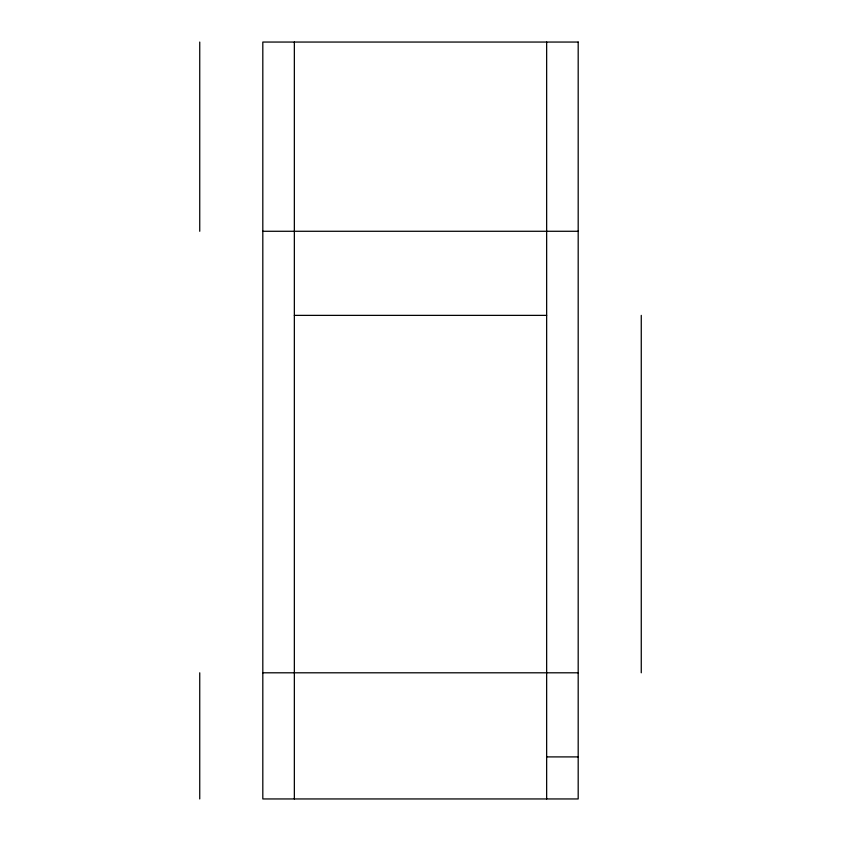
<?xml version="1.0" encoding="UTF-8"?>
<svg xmlns="http://www.w3.org/2000/svg" width="841" height="841" viewBox="0 0 841 841"><rect width="100%" height="100%" fill="white"/><g stroke="black" fill="none" stroke-linecap="round" stroke-linejoin="round"><path stroke-width="1.26" d="M262.812 231.275L578.188 231.275M294.35 315.375L546.65 315.375M262.812 672.8L578.188 672.8M546.65 756.9L578.188 756.9M641.263 315.375L641.263 672.8M546.65 42.05L546.65 798.95M294.35 42.05L294.35 798.95M199.738 42.05L199.738 231.275M199.738 672.8L199.738 798.95M578.188 42.05L262.812 42.05L262.812 798.95L578.188 798.95L578.188 42.05"/></g></svg>
